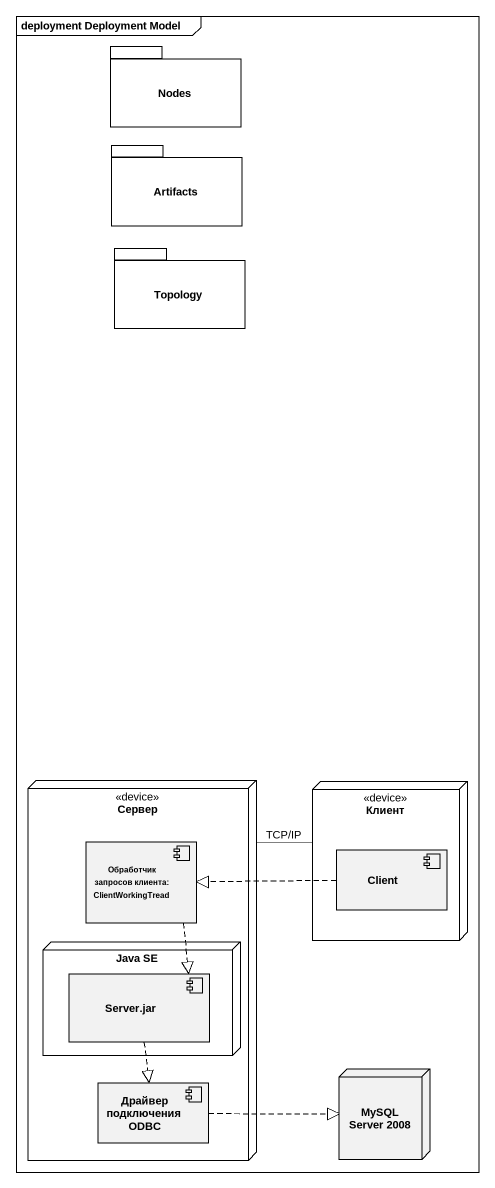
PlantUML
@startuml
mainframe deployment Deployment Model
package Nodes {
}
package Artifacts {
}
package Topology {
}
node Сервер <<device>> {
  component "Обработчик запросов клиента: ClientWorkingTread" as Обработчик_запросов_клиента
  node "Java SE" as Java_SE {
    component "Server.jar" as Server_jar
  }
  component "Драйвер подключения ODBC" as Драйвер_подключения_ODBC
}
node Клиент <<device>> {
  component Client
}
node "MySQL Server 2008" as MySQL_Server_2008
Клиент -left- Сервер : TCP/IP
Обработчик_запросов_клиента ..|> Server_jar
Client .left.|> Обработчик_запросов_клиента
Server_jar ..|> Драйвер_подключения_ODBC
Драйвер_подключения_ODBC .right.|> MySQL_Server_2008
@enduml
